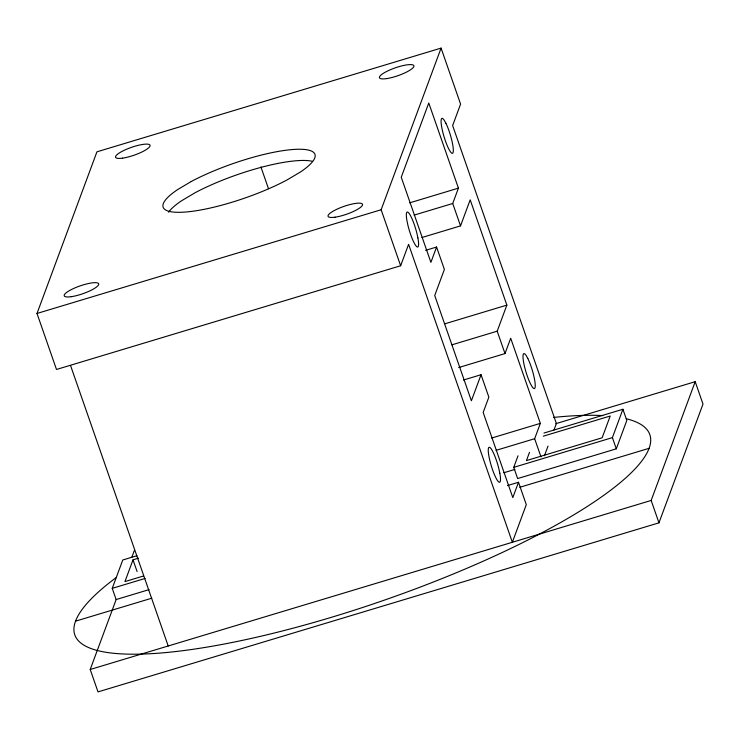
<?xml version="1.0" encoding="UTF-8"?>
<svg xmlns="http://www.w3.org/2000/svg" width="740" height="740" viewBox="0 0 740 740"><rect width="100%" height="100%" fill="white"/><g stroke="black" fill="none" stroke-linecap="round" stroke-linejoin="round"><path stroke-width="1.11" d="M507.474 485.588L518.5 482.258L526.297 504.662L512.357 542.272L408.6 244.311L400.645 265.752L56.499 369.473L37 313.464L96.94 151.82L441.086 48.109L460.585 104.109L452.639 125.56L556.397 423.511L554.001 429.959M555.796 423.696L695.202 381.683L703 404.086L658.961 522.838L98.013 691.891L90.206 669.487L116.143 599.557L112.24 588.356L122.766 559.986L137.011 555.694M131.85 557.192L134.245 550.736M138.5 558.173L133.015 559.829L124.94 581.603L143.588 575.979M400.645 265.752L381.137 209.753L441.086 48.109M425.555 250.361L436.582 247.031L430.893 262.376L401.246 177.239L428.775 103.017L458.421 188.145L452.732 203.491L460.53 225.885L421.93 237.521M460.53 225.885L470.196 199.828L506.863 305.121L497.197 331.178L505.004 353.581L458.68 367.549M463.407 380.046L481.055 374.727L471.389 400.784L434.722 295.491L444.389 269.434L436.582 247.031M505.004 353.581L510.693 338.245L540.339 423.373L534.65 438.718L540.968 456.848M543.993 433.039L622.913 409.257L626.817 420.459L616.3 448.829L517.639 478.558L513.745 467.356L518.028 455.794M518.5 482.258L512.811 497.604L483.165 412.467L488.853 397.13L481.055 374.727M529.507 452.307L526.436 460.604L602.147 437.784L610.223 416.01L543.29 436.184M544.446 455.748L548.026 446.072M616.3 448.829L612.396 437.627L622.913 409.257M658.961 522.838L651.163 500.444L695.202 381.683M37 313.464L381.137 209.753M409.747 202.816L458.421 188.145M414.123 215.118L452.732 203.491M444.897 323.796L506.863 305.121M451.974 344.812L497.197 331.178M491.665 438.043L540.339 423.373M496.041 450.346L534.65 438.718M112.24 588.356L145.123 578.44M513.745 467.356L612.396 437.627M503.848 472.749L514.874 469.428M116.143 599.557L149.027 589.641M75.517 621.174L151.774 598.198M519.785 487.29L649.091 448.32M90.206 669.487L651.163 500.444M260.887 166.879L268.49 188.709M70.541 365.486L168.211 645.983M133.015 559.829L137.094 571.558M626.308 418.748A304.454 69.005 -19.2 0 1 343.323 613.663A304.454 69.005 -19.2 0 1 115.838 577.838M553.538 417.434A304.454 69.005 -19.2 0 1 602.767 415.584M168.609 212.223A80.373 18.213 -19.2 0 1 181.411 200.864L195.12 192.724A80.373 18.213 -19.2 0 1 312.548 161.338M191.216 181.522L177.508 189.662A80.373 18.213 -19.2 0 0 186.545 211.945A80.373 18.213 -19.2 0 0 286.87 180.042L300.57 171.911A80.373 18.213 -19.2 0 0 291.542 149.619A80.373 18.213 -19.2 0 0 191.216 181.522M445.868 123.164L444.37 120.472A18.269 3.275 73.2 0 0 441.447 125.532A18.269 3.275 73.2 0 0 448.542 148.537L450.05 151.228A18.269 3.275 73.2 0 0 452.963 146.169A18.269 3.275 73.2 0 0 445.868 123.164M527.787 358.391L526.279 355.7A18.269 3.275 73.2 0 0 523.365 360.759A18.269 3.275 73.2 0 0 530.46 383.764L531.958 386.456A18.269 3.275 73.2 0 0 534.881 381.396A18.269 3.275 73.2 0 0 527.787 358.391M499.815 473.147L498.899 468.882A18.269 3.275 73.2 0 0 490.851 448.421A18.269 3.275 73.2 0 0 488.946 456.386L489.862 460.65A18.269 3.275 73.2 0 0 497.909 481.111A18.269 3.275 73.2 0 0 499.815 473.147M417.897 237.919L416.981 233.655A18.269 3.275 73.2 0 0 408.943 213.194A18.269 3.275 73.2 0 0 407.028 221.158L407.953 225.423A18.269 3.275 73.2 0 0 415.991 245.883A18.269 3.275 73.2 0 0 417.897 237.919M335.081 217.181A18.269 4.144 -19.2 0 0 362.48 205.119A18.269 4.144 -19.2 0 0 338.254 208.615A18.269 4.144 -19.2 0 0 335.081 217.181M71.234 296.694A18.269 4.144 -19.2 0 0 98.642 284.632A18.269 4.144 -19.2 0 0 74.416 288.128A18.269 4.144 -19.2 0 0 71.234 296.694M122.618 158.147A18.269 4.144 -19.2 0 0 150.017 146.076A18.269 4.144 -19.2 0 0 125.8 149.572A18.269 4.144 -19.2 0 0 122.618 158.147M386.456 78.625A18.269 4.144 -19.2 0 0 413.864 66.563A18.269 4.144 -19.2 0 0 389.638 70.059A18.269 4.144 -19.2 0 0 386.456 78.625"/></g></svg>
